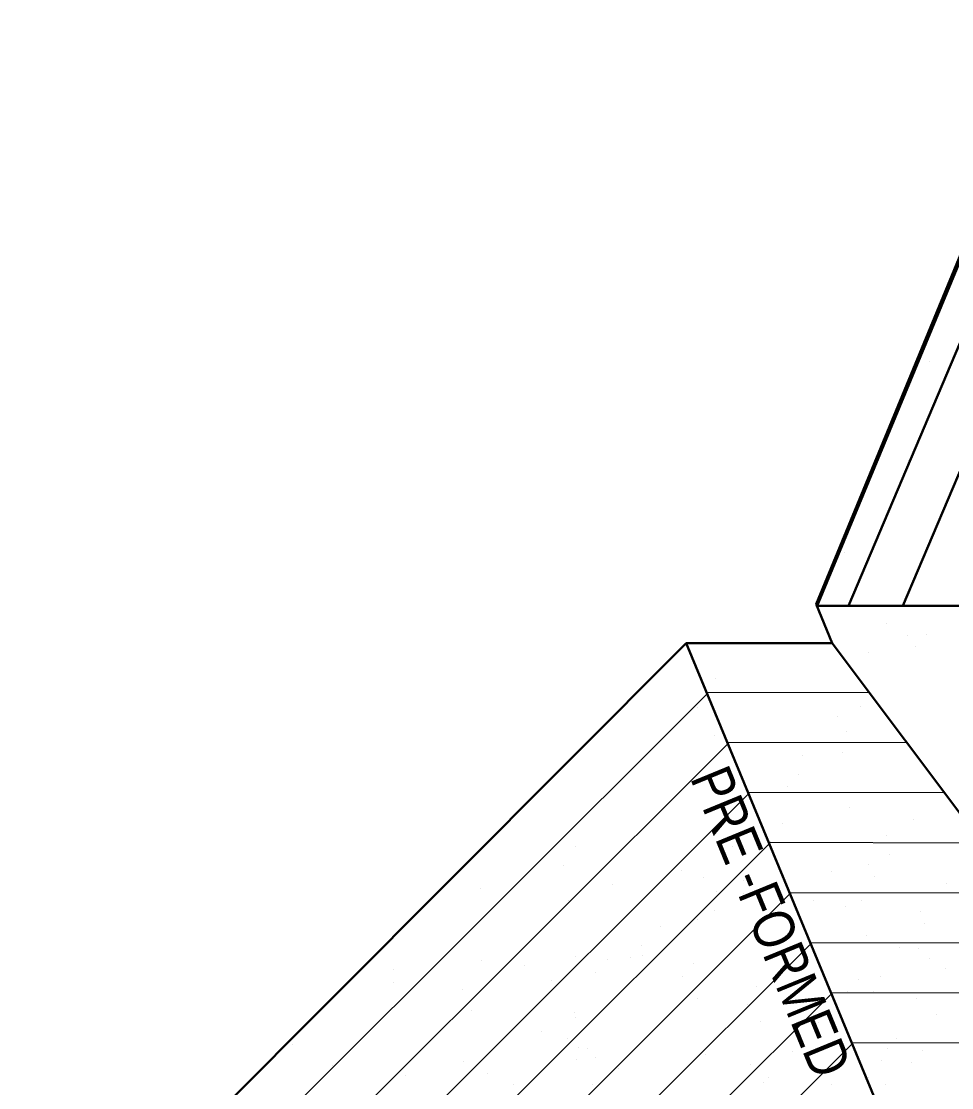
# Model space of a CAD drawing. Header units: inches. Extents: x -10188 to 9179, y -281 to 6710.
# Drawn here: x -2288.1 to -2083.5, y 2189.4 to 2423.9 of the extents above; entities that cross this region are included whole.
import ezdxf

# ---------------------------------------------------------------- set-up
doc = ezdxf.new("R2010")
doc.units = ezdxf.units.IN
doc.header["$MEASUREMENT"] = 0
doc.linetypes.add('HIDDEN', pattern=[0.375, 0.25, -0.125])
doc.layers.add('ROOF LINE', color=7, linetype='Continuous', lineweight=30)
doc.layers.add('ROOFLINE', color=7, linetype='HIDDEN', lineweight=30)
doc.styles.add('ARCHENT', font='technical.ttf', dxfattribs={"height": 6})

msp = doc.modelspace()

# ---------------------------------------------------------------- linework, layer by layer
at = {"layer": 'ROOF LINE'}
for p, q in [((-2113.36, 2295.72), (-2060.5, 2423.83)), ((-2059.91, 2423.85), (-2113.14, 2295.36)), ((-2109.82, 2287.17), (-2113.36, 2295.72)), ((-2288.1, 2140.6), (-2141.96, 2287.15)), ((-2141.96, 2287.15), (-2109.82, 2287.17)), ((-2109.82, 2287.17), (-2037.01, 2189.95))]:
    msp.add_line(p, q, dxfattribs=at)
at = {"layer": 'ROOF LINE', "color": 93}
for p, q in [((-2106.24, 2295.35), (-2054.23, 2418.08)), ((-2094.29, 2295.35), (-2045.92, 2409.49)), ((-1957.81, 2295.35), (-2113.24, 2295.35)), ((-2054.53, 2076.36), (-2141.96, 2287.15))]:
    msp.add_line(p, q, dxfattribs=at)
at = {"layer": 'ROOF LINE', "color": 93, "lineweight": 9}
for p, q in [((-2137.49, 2276.38), (-2101.6, 2276.32)), ((-2277.43, 2136.18), (-2137.34, 2276.01)), ((-2266.42, 2131.63), (-2132.78, 2265.02)), ((-2132.93, 2265.37), (-2093.36, 2265.3)), ((-2255.41, 2127.08), (-2128.22, 2254.03)), ((-2128.36, 2254.37), (-2085.12, 2254.29)), ((-2244.4, 2122.53), (-2123.66, 2243.04)), ((-2123.48, 2243.36), (-2076.87, 2243.27)), ((-2233.39, 2117.98), (-2119.1, 2232.05)), ((-2119.23, 2232.35), (-2068.63, 2232.26)), ((-2222.38, 2113.43), (-2114.55, 2221.06)), ((-2114.66, 2221.34), (-2060.39, 2221.25)), ((-2211.37, 2108.88), (-2109.99, 2210.07)), ((-2110.1, 2210.33), (-2052.15, 2210.23)), ((-2200.36, 2104.33), (-2105.43, 2199.08)), ((-2105.53, 2199.33), (-2043.91, 2199.22))]:
    msp.add_line(p, q, dxfattribs=at)
at = {"layer": 'ROOFLINE', "color": 7, "linetype": 'Continuous', "lineweight": 25, "ltscale": 100}
for p, q in [((-2088.49, 2349.11), (-2088.49, 2349.11)), ((-2093.15, 2327.25), (-2093.15, 2327.25)), ((-2107.21, 2306.97), (-2107.21, 2306.97)), ((-2111.35, 2291.34), (-2111.35, 2291.34)), ((-2097.88, 2291.48), (-2097.88, 2291.48)), ((-2093.33, 2288.88), (-2093.33, 2288.88)), ((-2089, 2289.09), (-2089, 2289.09)), ((-2091.54, 2286.32), (-2091.54, 2286.32)), ((-2101.91, 2285.16), (-2101.91, 2285.16)), ((-2135.45, 2279.37), (-2135.45, 2279.37)), ((-2139.48, 2273.04), (-2139.48, 2273.04)), ((-2103.49, 2273.27), (-2103.49, 2273.27)), ((-2108.67, 2270.97), (-2108.67, 2270.97)), ((-2106.71, 2267.7), (-2106.71, 2267.7)), ((-2135.61, 2266.76), (-2135.61, 2266.76)), ((-2116.42, 2262.39), (-2116.42, 2262.39)), ((-2107.64, 2263.16), (-2107.64, 2263.16)), ((-2117.17, 2258.34), (-2117.17, 2258.34)), ((-2119.71, 2255.58), (-2119.71, 2255.58)), ((-2106.03, 2250.97), (-2106.03, 2250.97)), ((-2091.87, 2248.37), (-2091.87, 2248.37)), ((-2120.77, 2247.42), (-2120.77, 2247.42)), ((-2130.81, 2244.33), (-2130.81, 2244.33)), ((-2097.8, 2244.77), (-2097.8, 2244.77)), ((-2166.15, 2242.39), (-2166.15, 2242.39)), ((-2131.67, 2242.53), (-2131.67, 2242.53)), ((-2097.11, 2240.73), (-2097.11, 2240.73)), ((-2168.86, 2238.31), (-2168.86, 2238.31)), ((-2143.05, 2237.14), (-2143.05, 2237.14)), ((-2109.97, 2236.89), (-2109.97, 2236.89)), ((-2101.83, 2238.45), (-2101.83, 2238.45)), ((-2138.05, 2235.69), (-2138.05, 2235.69)), ((-2129.33, 2235.01), (-2129.33, 2235.01)), ((-2100.43, 2235.95), (-2100.43, 2235.95)), ((-2084.75, 2234.39), (-2084.75, 2234.39)), ((-2187.13, 2233.12), (-2187.13, 2233.12)), ((-2158.23, 2234.06), (-2158.23, 2234.06)), ((-2135.36, 2232.66), (-2135.36, 2232.66)), ((-2129.21, 2232.13), (-2129.21, 2232.13)), ((-2167.83, 2230.5), (-2167.83, 2230.5)), ((-2114, 2230.57), (-2114, 2230.57)), ((-2103.35, 2230.59), (-2103.35, 2230.59)), ((-2135.8, 2228.39), (-2135.8, 2228.39)), ((-2106.9, 2229.33), (-2106.9, 2229.33)), ((-2090.33, 2228.18), (-2090.33, 2228.18)), ((-2147.53, 2224.78), (-2147.53, 2224.78)), ((-2139.39, 2226.33), (-2139.39, 2226.33)), ((-2089.51, 2225.59), (-2089.51, 2225.59)), ((-2102.32, 2222.79), (-2102.32, 2222.79)), ((-2151.73, 2220.76), (-2151.73, 2220.76)), ((-2096.71, 2221.34), (-2096.71, 2221.34)), ((-2095.07, 2220.27), (-2095.07, 2220.27)), ((-2166.22, 2218.3), (-2166.22, 2218.3)), ((-2154.26, 2218), (-2154.26, 2218)), ((-2151.56, 2218.45), (-2151.56, 2218.45)), ((-2090.94, 2219.91), (-2090.94, 2219.91)), ((-2088.48, 2217.78), (-2088.48, 2217.78)), ((-2206.34, 2215.42), (-2206.34, 2215.42)), ((-2186.98, 2217.3), (-2186.98, 2217.3)), ((-2177.44, 2216.36), (-2177.44, 2216.36)), ((-2159.23, 2217.56), (-2159.23, 2217.56)), ((-2140.37, 2216.76), (-2140.37, 2216.76)), ((-2116.34, 2215.67), (-2116.34, 2215.67)), ((-2084.9, 2215.72), (-2084.9, 2215.72)), ((-2161.76, 2214.8), (-2161.76, 2214.8)), ((-2142.71, 2213.83), (-2142.71, 2213.83)), ((-2113.81, 2214.78), (-2113.81, 2214.78)), ((-2104.01, 2213.25), (-2104.01, 2213.25)), ((-2099.1, 2213.95), (-2099.1, 2213.95)), ((-2206.22, 2212.54), (-2206.22, 2212.54)), ((-2191.01, 2210.97), (-2191.01, 2210.97)), ((-2185.09, 2212.66), (-2185.09, 2212.66)), ((-2171.61, 2212.89), (-2171.61, 2212.89)), ((-2126.52, 2211.76), (-2126.52, 2211.76)), ((-2139.34, 2208.96), (-2139.34, 2208.96)), ((-2106.54, 2210.48), (-2106.54, 2210.48)), ((-2100.72, 2210.59), (-2100.72, 2210.59)), ((-2091.37, 2209.1), (-2091.37, 2209.1)), ((-2189.12, 2206.34), (-2189.12, 2206.34)), ((-2166.52, 2205.99), (-2166.52, 2205.99)), ((-2128.5, 2207.8), (-2128.5, 2207.8)), ((-2120.27, 2208.16), (-2120.27, 2208.16)), ((-2110.39, 2206.41), (-2110.39, 2206.41)), ((-2166.22, 2204.95), (-2166.22, 2204.95)), ((-2125.5, 2203.95), (-2125.5, 2203.95)), ((-2112.92, 2203.65), (-2112.92, 2203.65)), ((-2086.87, 2205.59), (-2086.87, 2205.59)), ((-2173.72, 2201.75), (-2173.72, 2201.75)), ((-2167.95, 2200.32), (-2167.95, 2200.32)), ((-2095.65, 2200.21), (-2095.65, 2200.21)), ((-2228.57, 2198.86), (-2228.57, 2198.86)), ((-2165.49, 2198.19), (-2165.49, 2198.19)), ((-2163.54, 2197.93), (-2163.54, 2197.93)), ((-2137.73, 2196.76), (-2137.73, 2196.76)), ((-2118.5, 2197.43), (-2118.5, 2197.43)), ((-2097.71, 2198.06), (-2097.71, 2198.06)), ((-2089.88, 2197.62), (-2089.88, 2197.62)), ((-2190.82, 2195.18), (-2190.82, 2195.18)), ((-2166.07, 2195.68), (-2166.07, 2195.68)), ((-2161.91, 2196.13), (-2161.91, 2196.13)), ((-2127.87, 2194.5), (-2127.87, 2194.5)), ((-2098.97, 2195.44), (-2098.97, 2195.44)), ((-2092.41, 2194.86), (-2092.41, 2194.86)), ((-2219.72, 2194.24), (-2219.72, 2194.24)), ((-2203.53, 2192.16), (-2203.53, 2192.16)), ((-2185.67, 2192.61), (-2185.67, 2192.61)), ((-2156.77, 2193.55), (-2156.77, 2193.55)), ((-2179.9, 2190.02), (-2179.9, 2190.02)), ((-2162.51, 2190.12), (-2162.51, 2190.12)), ((-2124.88, 2190.6), (-2124.88, 2190.6)), ((-2123.89, 2191.76), (-2123.89, 2191.76)), ((-2109.88, 2190.18), (-2109.88, 2190.18)), ((-2101.74, 2191.73), (-2101.74, 2191.73)), ((-2098.03, 2190.22), (-2098.03, 2190.22))]:
    msp.add_line(p, q, dxfattribs=at)

# ---------------------------------------------------------------- texts
at = {"layer": 'ROOFLINE', "color": 7, "linetype": 'Continuous', "lineweight": 9, "ltscale": 0.5, "insert": (-2132.81, 2260.95), "char_height": 9, "attachment_point": 1, "rotation": 292.3772, "style": 'ARCHENT'}
msp.add_mtext('PRE -FORMED  CONCRETE  TILE  HIPS', dxfattribs=at)

doc.saveas('drawing.dxf')
